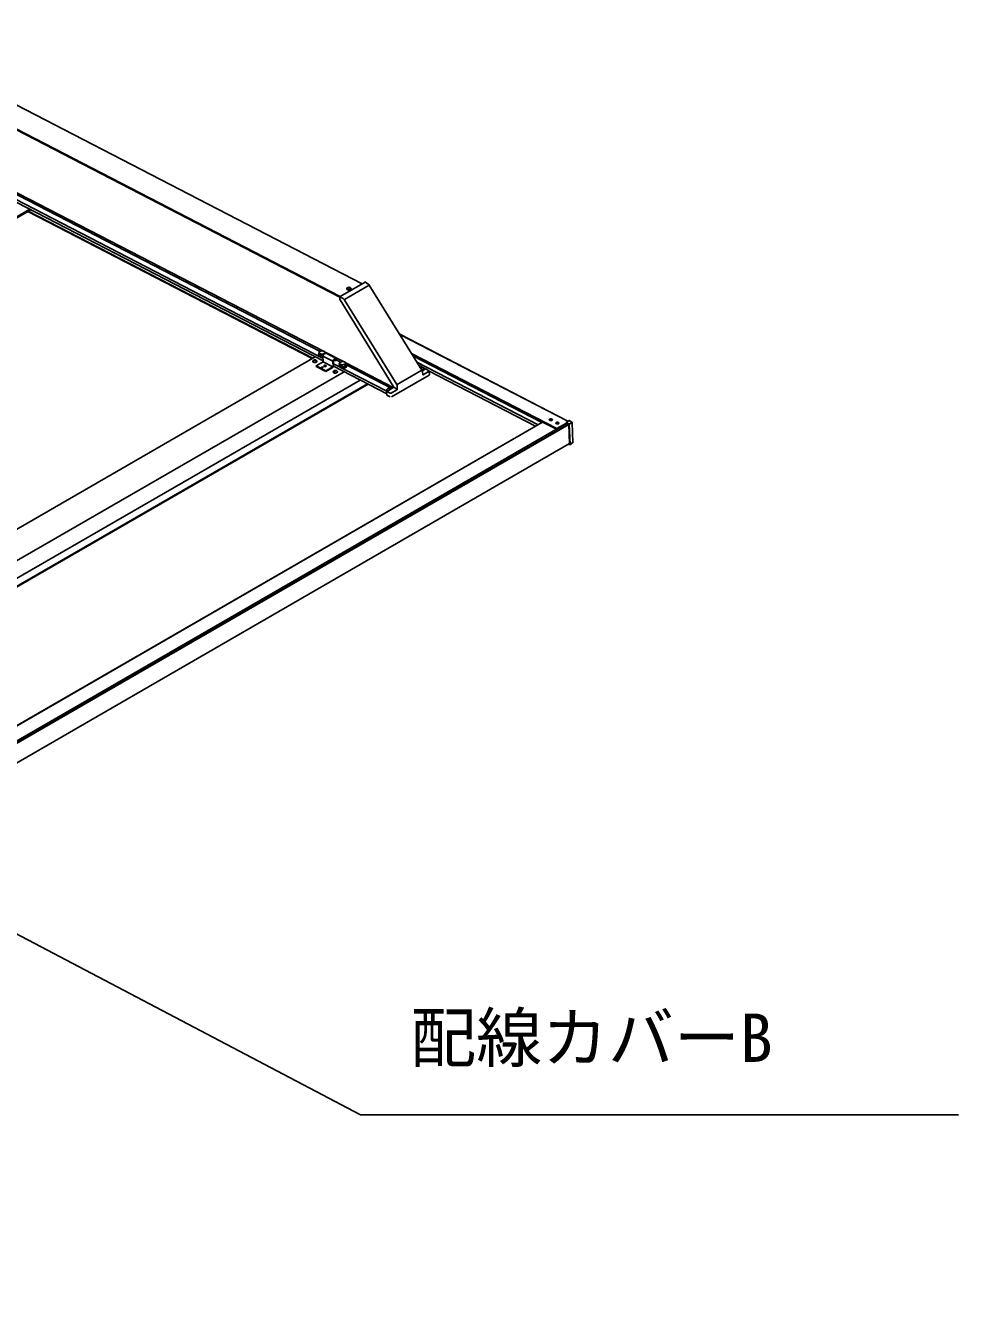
# Model space of a CAD drawing. Units: millimetres, scale not verified. Extents: x -8750 to 8750, y -12999 to 12940.
# Drawn here: x -1402 to 1004, y 4992 to 8272 of the extents above; entities that cross this region are included whole.
import ezdxf
from ezdxf.enums import TextEntityAlignment as Align

# ---------------------------------------------------------------- set-up
doc = ezdxf.new("R2010")
doc.units = ezdxf.units.MM
doc.header["$LTSCALE"] = 70
doc.layers.add('0-5_YKK_13', color=4, linetype='Continuous')
doc.layers.add('0-7_YKK_D', color=6, linetype='Continuous')
doc.styles.add('ＭＳ ゴシック', font='')
doc.styles.get('ＭＳ ゴシック').set_extended_font_data('MS Gothic')

msp = doc.modelspace()

# ---------------------------------------------------------------- linework, layer by layer
at = {"layer": '0-5_YKK_13'}
for p, q in [((-533.71, 7605.3), (-1822.9, 8271.52)), ((-591.07, 7570.59), (-1880.72, 8237.04)), ((-590.35, 7572.6), (-1879.54, 8238.82)), ((-634.72, 7413.14), (-1477.45, 7848.64)), ((-1477.32, 7842.17), (-634.43, 7406.59)), ((-635.35, 7432.19), (-1445.88, 7851.05)), ((-642.42, 7431.07), (-1445.38, 7846.02)), ((-4689.5, 5893.32), (-1390.95, 7797.53)), ((-4686.94, 5892), (-1388.39, 7796.21)), ((-662.57, 7412.86), (-1395.95, 7791.85)), ((-661.48, 7413.49), (-1394.86, 7792.48)), ((-590.56, 7572.48), (-526.09, 7609.7)), ((-518.09, 7604.71), (-525.69, 7609.72)), ((-515.77, 7601.77), (-579.14, 7565.19)), ((-570.08, 7595.64), (-570.1, 7596.06)), ((-569.03, 7594.43), (-569.07, 7595.36)), ((-568.29, 7594.95), (-568.32, 7595.79)), ((-567.54, 7594.41), (-567.58, 7595.4)), ((-567.54, 7594.41), (-567.54, 7594.41)), ((-566.47, 7595.76), (-566.49, 7596.17)), ((-379.88, 7382.62), (-515.49, 7601.92)), ((-591.06, 7571.59), (-591.11, 7564.31)), ((-582.53, 7567.13), (-591.06, 7571.59)), ((-590.95, 7563.78), (-453.61, 7341.69)), ((-444.38, 7345.36), (-580, 7564.66)), ((-3.44, 7251.08), (-437.13, 7475.2)), ((-436.92, 7474.86), (-3.67, 7250.97)), ((-655.01, 7417.22), (-3995.78, 5488.64)), ((-646.49, 7421.18), (-646.41, 7419.18)), ((-645.76, 7426.08), (-645.56, 7421.62)), ((-645.74, 7422.72), (-645.67, 7421.22)), ((-645.56, 7421.62), (-645.4, 7421.54)), ((-645.4, 7421.54), (-639.6, 7418.54)), ((-639.64, 7422.91), (-639.44, 7418.46)), ((-639.6, 7418.54), (-639.44, 7418.46)), ((-639.44, 7418.46), (-639.22, 7418.5)), ((-639.22, 7418.5), (-634.98, 7419.25)), ((-634.98, 7418.97), (-634.38, 7405.41)), ((-609.56, 7405.83), (-634.98, 7418.97)), ((-628.22, 7426.09), (-632.47, 7423.64)), ((-631.28, 7424.4), (-631.27, 7424.33)), ((-629.03, 7429.04), (-628.88, 7425.71)), ((-582.39, 7404.82), (-629.02, 7428.92)), ((-601.31, 7413.11), (-626.74, 7426.24)), ((-602.8, 7412.95), (-607.05, 7410.5)), ((-406.33, 7425.4), (-31.94, 7231.93)), ((-402.84, 7419.75), (-70.26, 7247.89)), ((-657.88, 7408.79), (-657.9, 7409.21)), ((-656.83, 7407.58), (-656.87, 7408.51)), ((-656.09, 7408.1), (-656.13, 7408.93)), ((-655.34, 7407.56), (-655.39, 7408.55)), ((-655.34, 7407.56), (-655.34, 7407.56)), ((-654.28, 7408.91), (-654.3, 7409.32)), ((-634.88, 7404.48), (-652.91, 7394.07)), ((-652.91, 7394.07), (-652.83, 7392.19)), ((-627.41, 7379.05), (-652.83, 7392.19)), ((-609.46, 7391.34), (-634.88, 7404.48)), ((-628.21, 7393.03), (-627.82, 7393.25)), ((-627.96, 7392.8), (-627.44, 7393.1)), ((-627.49, 7380.93), (-627.41, 7379.05)), ((-627.41, 7379.05), (-609.91, 7389.15)), ((-626.93, 7392.79), (-627.34, 7392.55)), ((-627.29, 7393.03), (-626.92, 7392.8)), ((-609.56, 7405.83), (-608.96, 7392.28)), ((-607.4, 7393.82), (-607.99, 7407.38)), ((-470.28, 7328.16), (-607.63, 7399.15)), ((-607.5, 7392.67), (-470.67, 7321.96)), ((-607.49, 7408.31), (-602.72, 7411.07)), ((-601.99, 7406.98), (-606.11, 7409.11)), ((-604.92, 7381.42), (-604.94, 7381.84)), ((-603.87, 7380.21), (-603.91, 7381.14)), ((-603.13, 7380.73), (-603.17, 7381.57)), ((-602.16, 7410.75), (-602.75, 7411.05)), ((-602.38, 7380.19), (-602.43, 7381.18)), ((-602.38, 7380.19), (-602.38, 7380.19)), ((-602.16, 7410.75), (-601.99, 7406.98)), ((-601.99, 7406.98), (-600.93, 7407.59)), ((-601.32, 7381.54), (-601.34, 7381.95)), ((-600.93, 7407.59), (-600.43, 7408.53)), ((-600.43, 7408.53), (-600.57, 7411.67)), ((-589.46, 7403.7), (-600.47, 7409.39)), ((-593.53, 7393.81), (-593.45, 7391.81)), ((-592.8, 7398.71), (-592.6, 7394.25)), ((-592.78, 7395.36), (-592.71, 7393.85)), ((-592.6, 7394.25), (-592.44, 7394.17)), ((-592.44, 7394.17), (-586.64, 7391.17)), ((-586.68, 7395.55), (-586.48, 7391.09)), ((-586.64, 7391.17), (-586.48, 7391.09)), ((-586.48, 7391.09), (-586.26, 7391.13)), ((-586.26, 7391.13), (-578.34, 7392.53)), ((-578.34, 7392.53), (-578.12, 7392.57)), ((-578.32, 7397.03), (-578.12, 7392.57)), ((-578.12, 7392.57), (-578.06, 7392.69)), ((-578.06, 7392.69), (-575.93, 7397.09)), ((-576.07, 7401.67), (-575.87, 7397.21)), ((-453.64, 7338.29), (-576.06, 7401.55)), ((-575.93, 7397.09), (-575.87, 7397.21)), ((-575.63, 7394.6), (-575.69, 7396.11)), ((-457.53, 7335.52), (-575.56, 7396.52)), ((-574.71, 7392.63), (-574.8, 7394.64)), ((-443.53, 7345.89), (-380.16, 7382.48)), ((-392.84, 7403.58), (-80.32, 7242.08)), ((-370.39, 7385.83), (-387.24, 7394.53)), ((-371.05, 7385.45), (-386.59, 7393.48)), ((-376.09, 7382.54), (-381.58, 7385.37)), ((-377.65, 7381.64), (-380.02, 7382.86)), ((-379.09, 7380.81), (-369.91, 7386.11)), ((-362.3, 7381.07), (-369.91, 7386.11)), ((-361.89, 7381.08), (-369.51, 7386.13)), ((-86.6, 7238.45), (-361.21, 7380.36)), ((-3958.69, 5428.65), (-580.61, 7378.77)), ((-3937.86, 5394.97), (-538.84, 7357.19)), ((-3928.47, 5379.79), (-520.01, 7347.46)), ((-457.81, 7314.14), (-361.48, 7369.75)), ((-377.71, 7371.27), (-378.45, 7378.69)), ((-377.74, 7371.59), (-376.79, 7370.96)), ((-377.71, 7371.27), (-377.71, 7371.26)), ((-376.79, 7370.96), (-362.39, 7379.27)), ((-360.61, 7370.98), (-360.99, 7379.65)), ((-3927.76, 5378.63), (-518.57, 7346.71)), ((-470.9, 7327.16), (-470.48, 7317.84)), ((-470.48, 7317.84), (-461.92, 7313.95)), ((-470.4, 7328.1), (-454.47, 7337.29)), ((-470.4, 7328.1), (-461.8, 7323.62)), ((-470.17, 7331.78), (-470.06, 7329.31)), ((-458.72, 7323.66), (-444.32, 7331.97)), ((-453.45, 7341.16), (-453.47, 7339.07)), ((-453.47, 7339.07), (-443.31, 7333.76)), ((-443.31, 7333.76), (-443.25, 7341.64)), ((-68.62, 7248.83), (-3832.94, 5075.74)), ((-68.95, 7249), (-33.09, 7230.47)), ((-68.93, 7248.65), (-68.95, 7249)), ((-7.04, 7247.99), (-7.08, 7248.84)), ((-0.68, 7252.47), (-6.75, 7249.41)), ((-6.75, 7249.41), (-5.48, 7248.76)), ((7.12, 7248.64), (-0.34, 7252.49)), ((-3832.74, 5075.63), (-68.42, 7248.73)), ((-6.26, 7245.96), (-3820.33, 5044.14)), ((-3815.79, 5041.77), (-1.69, 7243.6)), ((-3815.37, 5040.78), (-1.19, 7242.66)), ((-32.44, 7230.85), (-32.44, 7230.99)), ((-31.94, 7231.93), (-6.99, 7246.33)), ((-7.04, 7246.36), (-7.08, 7247.24)), ((-6.5, 7247.71), (-7.04, 7247.99)), ((-7.04, 7246.36), (-1.22, 7243.35)), ((-5.69, 7248.12), (-6.98, 7247.47)), ((-5.49, 7248.11), (-6.78, 7247.45)), ((-0.74, 7244.33), (-6.78, 7247.45)), ((-1.22, 7243.35), (1.06, 7191.89)), ((7.34, 7247.72), (-0.19, 7243.43)), ((2.14, 7190.72), (-0.19, 7243.43)), ((9.81, 7196.44), (7.53, 7248.01)), ((-3813.2, 4991.55), (0.99, 7193.43)), ((-1.51, 7191.99), (1.64, 7190.36)), ((1.06, 7191.89), (-0.39, 7192.64)), ((2.01, 7190.35), (9.5, 7195.8))]:
    msp.add_line(p, q, dxfattribs=at)
for points in [[(-573.51, 7593.36), (-573.73, 7592.87), (-573.73, 7591.91), (-573.19, 7591.02), (-572.16, 7590.28)], [(-573.18, 7591.01), (-572.99, 7590.79), (-572, 7590.08)], [(-572.16, 7590.28), (-570.74, 7589.76), (-569.08, 7589.51), (-567.33, 7589.56), (-565.66, 7589.91), (-564.25, 7590.52), (-563.22, 7591.32), (-562.67, 7592.25), (-562.67, 7593.21), (-562.98, 7593.82)], [(-572, 7590.08), (-570.64, 7589.58), (-569.03, 7589.34), (-567.35, 7589.39), (-565.74, 7589.73), (-564.38, 7590.31), (-563.39, 7591.09), (-563.12, 7591.43)], [(-644.46, 7418.18), (-644.51, 7418.21), (-645.67, 7419.23), (-646.35, 7420.39), (-646.48, 7421.62), (-646.07, 7422.85), (-645.67, 7423.44)], [(-643.51, 7430.72), (-644.74, 7428.79), (-645.76, 7426.08)], [(-645.76, 7426.08), (-642.67, 7425.03), (-639.64, 7422.91)], [(-634.9, 7417.15), (-636.87, 7416.93), (-639, 7416.98), (-641.01, 7417.31), (-642.78, 7417.92), (-644.2, 7418.75), (-645.17, 7419.77), (-645.64, 7420.89), (-645.67, 7421.22)], [(-635.15, 7432.2), (-639.65, 7431.96), (-643.51, 7430.72)], [(-639.64, 7422.91), (-635.18, 7424.27), (-631.28, 7424.4)], [(-634.86, 7414.67), (-636.48, 7414.49), (-637.26, 7414.46)], [(-629.03, 7429.04), (-632.17, 7431.21), (-635.15, 7432.2)], [(-631.28, 7424.4), (-630.1, 7427.44), (-629.03, 7429.04)], [(-661.32, 7406.5), (-661.53, 7406.02), (-661.53, 7405.06), (-660.99, 7404.17), (-659.96, 7403.42)], [(-660.98, 7404.16), (-660.8, 7403.94), (-659.81, 7403.23)], [(-659.96, 7403.42), (-658.55, 7402.9), (-656.88, 7402.66), (-655.13, 7402.71), (-653.47, 7403.06), (-652.05, 7403.67), (-651.02, 7404.47), (-650.48, 7405.4), (-650.48, 7406.36), (-650.78, 7406.97)], [(-659.81, 7403.23), (-658.44, 7402.73), (-656.84, 7402.49), (-655.15, 7402.54), (-653.55, 7402.87), (-652.18, 7403.46), (-651.19, 7404.24), (-650.91, 7404.6)], [(-609.46, 7391.34), (-627.49, 7380.93), (-652.91, 7394.07)], [(-634.92, 7388.96), (-635.39, 7389.32), (-636.12, 7389.56), (-636.98, 7389.63), (-637.84, 7389.51), (-638.57, 7389.22), (-639.06, 7388.81), (-639.08, 7388.78)], [(-591.5, 7390.81), (-591.55, 7390.84), (-592.71, 7391.86), (-593.38, 7393.02), (-593.52, 7394.25), (-593.11, 7395.48), (-592.71, 7396.07)], [(-590.55, 7403.35), (-591.78, 7401.42), (-592.8, 7398.71)], [(-592.8, 7398.71), (-589.71, 7397.66), (-586.68, 7395.55)], [(-578.13, 7391.11), (-579.82, 7390.34), (-581.79, 7389.81), (-583.91, 7389.56), (-586.04, 7389.61), (-588.05, 7389.94), (-589.82, 7390.55), (-591.24, 7391.38), (-592.21, 7392.4), (-592.68, 7393.53), (-592.71, 7393.85)], [(-582.19, 7404.83), (-586.69, 7404.6), (-590.55, 7403.35)], [(-586.68, 7395.55), (-582.22, 7396.9), (-578.32, 7397.03)], [(-576.07, 7401.67), (-579.21, 7403.84), (-582.19, 7404.83)], [(-578.32, 7397.03), (-577.14, 7400.07), (-576.07, 7401.67)], [(-575.82, 7396.81), (-575.62, 7396.59), (-574.95, 7395.43), (-574.82, 7394.2), (-575.23, 7392.98), (-576.15, 7391.82), (-577.55, 7390.81)], [(-608.36, 7379.14), (-608.57, 7378.65), (-608.57, 7377.69), (-608.03, 7376.8), (-607, 7376.06)], [(-608.02, 7376.79), (-607.84, 7376.57), (-606.85, 7375.86)], [(-607, 7376.06), (-605.59, 7375.54), (-603.92, 7375.29), (-602.17, 7375.34), (-600.51, 7375.69), (-599.09, 7376.3), (-598.06, 7377.1), (-597.52, 7378.03), (-597.52, 7378.99), (-597.82, 7379.6)], [(-606.85, 7375.86), (-605.48, 7375.36), (-603.88, 7375.12), (-602.19, 7375.17), (-600.59, 7375.51), (-599.22, 7376.09), (-598.23, 7376.87), (-597.91, 7377.3)], [(-377.57, 7370.9), (-377.58, 7370.91), (-377.66, 7371.03), (-377.71, 7371.27)], [(-470.03, 7328.97), (-470.25, 7328.76), (-470.62, 7328.34)], [(-468.2, 7334.54), (-469.04, 7333.96), (-469.66, 7333.3), (-470.04, 7332.6), (-470.18, 7331.87), (-470.05, 7331.16), (-469.66, 7330.47), (-469.04, 7329.86), (-468.2, 7329.32)], [(-44.3, 7255.12), (-43.44, 7254.46), (-43.37, 7254.36)], [(-27.35, 7246.36), (-26.5, 7245.7), (-26.42, 7245.6)], [(-27.35, 7246.36), (-26.5, 7245.7), (-26.42, 7245.6)]]:
    msp.add_lwpolyline(points, dxfattribs=at)
for points in [[(-642.72, 7425.06), (-641.09, 7424.44), (-639.2, 7424.09), (-637.17, 7424.04), (-635.16, 7424.29), (-633.31, 7424.82), (-631.78, 7425.6), (-630.66, 7426.57), (-630.04, 7427.65), (-629.97, 7428.77), (-630.45, 7429.84), (-631.45, 7430.78), (-632.89, 7431.52), (-634.67, 7432.02), (-636.65, 7432.22), (-638.68, 7432.12), (-640.63, 7431.72), (-642.33, 7431.06), (-643.68, 7430.18), (-644.55, 7429.14), (-644.9, 7428.03), (-644.69, 7426.93), (-643.95, 7425.91)], [(-635.43, 7390.26), (-636.16, 7390.5), (-637.02, 7390.57), (-637.88, 7390.45), (-638.61, 7390.16), (-639.1, 7389.75), (-639.27, 7389.27), (-639.1, 7388.81), (-638.61, 7388.42), (-637.88, 7388.18), (-637.02, 7388.11), (-636.16, 7388.23), (-635.43, 7388.52), (-634.94, 7388.93), (-634.77, 7389.41), (-634.94, 7389.87)], [(-627.37, 7394.91), (-628.39, 7395.25), (-629.59, 7395.35), (-630.8, 7395.18), (-631.82, 7394.78), (-632.5, 7394.2), (-632.74, 7393.53), (-632.51, 7392.88), (-631.82, 7392.34), (-630.8, 7392), (-629.6, 7391.9), (-628.39, 7392.07), (-627.37, 7392.48), (-626.69, 7393.06), (-626.45, 7393.72), (-626.69, 7394.37)], [(-589.76, 7397.69), (-588.13, 7397.07), (-586.24, 7396.72), (-584.21, 7396.67), (-582.2, 7396.92), (-580.35, 7397.45), (-578.82, 7398.23), (-577.7, 7399.2), (-577.08, 7400.28), (-577.01, 7401.4), (-577.49, 7402.47), (-578.49, 7403.41), (-579.93, 7404.16), (-581.71, 7404.65), (-583.69, 7404.85), (-585.72, 7404.75), (-587.67, 7404.35), (-589.37, 7403.69), (-590.72, 7402.81), (-591.59, 7401.77), (-591.94, 7400.66), (-591.73, 7399.56), (-590.99, 7398.55)], [(-44.36, 7256.62), (-45.61, 7257.05), (-47.09, 7257.2), (-48.59, 7257.04), (-49.91, 7256.59), (-50.88, 7255.93), (-51.36, 7255.13), (-51.29, 7254.3), (-50.68, 7253.56), (-49.61, 7253.01), (-48.23, 7252.72), (-46.71, 7252.72), (-45.28, 7253.03), (-44.11, 7253.6), (-43.37, 7254.34), (-43.16, 7255.17), (-43.51, 7255.97)], [(-27.42, 7247.87), (-28.67, 7248.3), (-30.14, 7248.44), (-31.64, 7248.28), (-32.97, 7247.84), (-33.93, 7247.17), (-34.42, 7246.37), (-34.35, 7245.54), (-33.74, 7244.8), (-32.67, 7244.25), (-31.28, 7243.96), (-29.77, 7243.97), (-28.33, 7244.27), (-27.16, 7244.84), (-26.43, 7245.58), (-26.22, 7246.41), (-26.56, 7247.21)]]:
    msp.add_lwpolyline(points, close=True, dxfattribs=at)
for centre, radius, start, end in [((-568.09, 7590.14), 6.3, 35.70885, 149.3557), ((-568.01, 7591.6), 4.93, 115.00702, 124.98761), ((-564.49, 7588.79), 8, 124.88224, 142.53118), ((-572.65, 7589.24), 4.78, 57.66084, 67.68211), ((-570.44, 7592.34), 3.32, 65.49405, 96.82076), ((-563.75, 7588.41), 8, 124.88224, 142.53118), ((-569.7, 7592.76), 3.32, 65.49405, 96.82076), ((-566.69, 7592.58), 3.59, 86.79995, 116.99639), ((-572.63, 7588.16), 8.06, 40.45755, 57.72242), ((-565.95, 7592.2), 3.59, 86.79995, 116.99639), ((-571.89, 7588.58), 8.06, 40.45755, 57.72242), ((-568.31, 7591.75), 4.78, 57.66084, 67.68211), ((-563.67, 7589.35), 4.93, 115.00702, 124.98761), ((-518.3, 7604.42), 0.364, 358.79024, 53.35908), ((-515.12, 7600.84), 1.14, 108.99451, 125.01128), ((-571.91, 7552.68), 14.45, 120.04967, 124.03595), ((-643.13, 7422.84), 2.61, 164.47794, 200.5866), ((-639.34, 7426.15), 7.61, 217.29841, 268.04454), ((-637.65, 7431.41), 14.98, 249.21892, 280.66745), ((-637.67, 7433.82), 15.4, 264.22052, 280.10992), ((-629.46, 7419.01), 5.52, 122.99133, 180.4271), ((-627.34, 7424.82), 1.55, 67.01212, 124.86476), ((-601.96, 7411.83), 1.4, 353.30802, 126.81135), ((-655.9, 7403.29), 6.3, 35.70885, 149.3557), ((-655.82, 7404.74), 4.93, 115.00702, 124.98761), ((-652.3, 7401.94), 8, 124.88224, 142.53118), ((-660.46, 7402.39), 4.78, 57.66084, 67.68211), ((-658.25, 7405.48), 3.32, 65.49405, 96.82076), ((-651.56, 7401.56), 8, 124.88224, 142.53118), ((-657.51, 7405.91), 3.32, 65.49405, 96.82076), ((-654.5, 7405.73), 3.59, 86.79995, 116.99639), ((-660.44, 7401.3), 8.06, 40.45755, 57.72242), ((-653.76, 7405.35), 3.59, 86.79995, 116.99639), ((-659.7, 7401.73), 8.06, 40.45755, 57.72242), ((-651.48, 7402.5), 4.93, 115.00702, 124.98761), ((-656.11, 7404.9), 4.78, 57.66084, 67.68211), ((-635.48, 7405.41), 1.1, 302.99133, 0.4271), ((-629.36, 7388.75), 4.76, 64.19502, 126.54441), ((-629.39, 7389.37), 3.85, 72.08088, 129.3094), ((-628.32, 7392.66), 0.384, 21.29732, 72.5243), ((-627.38, 7393), 0.621, 199.03072, 251.76838), ((-612.91, 7393.78), 5.52, 302.99133, 0.4271), ((-604.04, 7405.87), 5.52, 122.99133, 180.4271), ((-610.06, 7392.27), 1.1, 302.99133, 0.4271), ((-602.94, 7375.93), 6.3, 35.70885, 149.3557), ((-606.89, 7407.39), 1.1, 122.99133, 180.4271), ((-602.86, 7377.38), 4.93, 115.00702, 124.98761), ((-599.34, 7374.58), 8, 124.88224, 142.53118), ((-605.29, 7378.12), 3.32, 65.49405, 96.82076), ((-598.6, 7374.19), 8, 124.88224, 142.53118), ((-604.55, 7378.54), 3.32, 65.49405, 96.82076), ((-601.54, 7378.36), 3.59, 86.79995, 116.99639), ((-607.48, 7373.94), 8.06, 40.45755, 57.72242), ((-602.51, 7410.79), 0.35, 353.30802, 126.81135), ((-600.8, 7377.98), 3.59, 86.79995, 116.99639), ((-606.73, 7374.36), 8.06, 40.45755, 57.72242), ((-603.15, 7377.53), 4.78, 57.66084, 67.68211), ((-590.16, 7395.47), 2.61, 164.47794, 200.5866), ((-586.38, 7398.78), 7.61, 217.29841, 268.04454), ((-584.63, 7404.18), 15.13, 249.16827, 297.88918), ((-584.64, 7405.06), 14.02, 263.3797, 296.71545), ((-584.36, 7401.86), 14.77, 270.22663, 297.83558), ((-579.61, 7394.81), 3.99, 291.81125, 356.98793), ((-579.35, 7396.03), 3.58, 291.18336, 17.18103), ((-579.12, 7392.89), 4.42, 292.11591, 356.68327), ((-379.5, 7381.54), 1.14, 108.99451, 125.01128), ((-380.07, 7382.77), 0.242, 298.35812, 323.07029), ((-362.82, 7379.53), 1.81, 7.58437, 59.28094), ((-607.5, 7375.02), 4.78, 57.66084, 67.68211), ((-598.52, 7375.13), 4.93, 115.00702, 124.98761), ((-378.79, 7378.64), 0.341, 9.0594, 64.00123), ((-362.05, 7371.08), 1.45, 293.03035, 355.76883), ((-468.59, 7329.9), 2.72, 125.26453, 211.05413), ((-463.13, 7324.91), 10.88, 65.74476, 117.76459), ((-436.29, 7333.38), 14.45, 120.04967, 124.03595), ((-47.01, 7250.21), 5.61, 61.03559, 137.27544), ((-6.42, 7248.85), 0.655, 120.63947, 180.65256), ((-0.49, 7252.16), 0.369, 66.06932, 121.0682), ((-30.07, 7241.46), 5.61, 61.03066, 137.29866), ((-30.07, 7241.46), 5.6, 61.02817, 137.31037), ((-29.96, 7237.7), 6.98, 73.63324, 111.83648), ((-31.34, 7231), 1.1, 122.99133, 180.4271), ((-29.99, 7238.33), 5.93, 78.27509, 106.78946), ((-5.6, 7247.92), 0.222, 58.20319, 113.48952), ((6.78, 7247.97), 0.75, 2.53227, 62.67147), ((7.18, 7248.03), 0.346, 297.04038, 356.54178), ((9.06, 7196.41), 0.75, 306.05568, 2.53227)]:
    msp.add_arc(centre, radius, start, end, dxfattribs=at)
for centre, major_axis, ratio, start_param, end_param in [((-526.06, 7609.07), (0.346, 0.669), 0.604656, 6.2191103, 7.0391549), ((-517.73, 7600.29), (-2.65, 4.53), 0.506038, 4.7622832, 5.4865948), ((-590.55, 7564.05), (-0.371, 0.652), 0.6487, 0.842033, 1.6274312), ((-590.53, 7571.86), (0.344, 0.666), 0.608945, 0.7590822, 2.2645563), ((-582.81, 7562.72), (-2.6, 4.56), 0.6487, 4.7690238, 5.4933355), ((-382.11, 7380.99), (-2.65, 4.53), 0.506038, 3.976885, 4.7622832), ((-369.88, 7385.48), (0.346, 0.669), 0.604549, 6.2175169, 7.0392688), ((-363.99, 7380.21), (2.25, -0.02), 0.582293, 5.5040791, 7.0137889), ((-376.87, 7372.24), (0.62, 1.38), 0.601431, 3.0467261, 3.8663032), ((-470.37, 7327.47), (0.344, 0.666), 0.609065, 0.7593639, 2.3264333), ((-463.26, 7328.31), (6.61, -2.32), 0.694903, 3.4134186, 3.596412), ((-460.31, 7324.6), (2.25, -0.02), 0.582293, 3.9943693, 5.5040791), ((-454.53, 7338.54), (0.69, 1.33), 0.608945, 3.9006749, 5.406149), ((-454.01, 7341.41), (-0.371, 0.652), 0.6487, 3.9836257, 4.7690238), ((-447.19, 7343.42), (-2.6, 4.56), 0.6487, 3.9836257, 4.7690238), ((-444.41, 7333.25), (0.68, 1.34), 0.644431, 3.8982168, 5.4036909), ((-6.12, 7248.44), (0.901, -0.005), 0.510014, 5.498541, 7.0693373), ((-6.77, 7247.08), (-0.225, 0.39), 0.577267, 5.5520845, 7.1228808), ((-0.72, 7243.71), (-0.375, 0.65), 0.579525, 3.9816882, 5.5487576), ((1.61, 7190.99), (-0.377, 0.652), 0.575245, 2.4101114, 3.9771808)]:
    msp.add_ellipse(centre, major_axis=major_axis, ratio=ratio, start_param=start_param, end_param=end_param, dxfattribs=at)
at = {"layer": '0-7_YKK_D'}
msp.add_lwpolyline([(-2073.96, 6269.99), (-538.52, 5462.61), (1004.22, 5462.61)], dxfattribs=at)

# ---------------------------------------------------------------- texts
at = {"layer": '0-7_YKK_D', "style": 'ＭＳ ゴシック'}
msp.add_text('配線カバーB', height=124.6, dxfattribs=at).set_placement((-409.8, 5561.82), align=Align.BOTTOM_LEFT)

doc.saveas('drawing.dxf')
